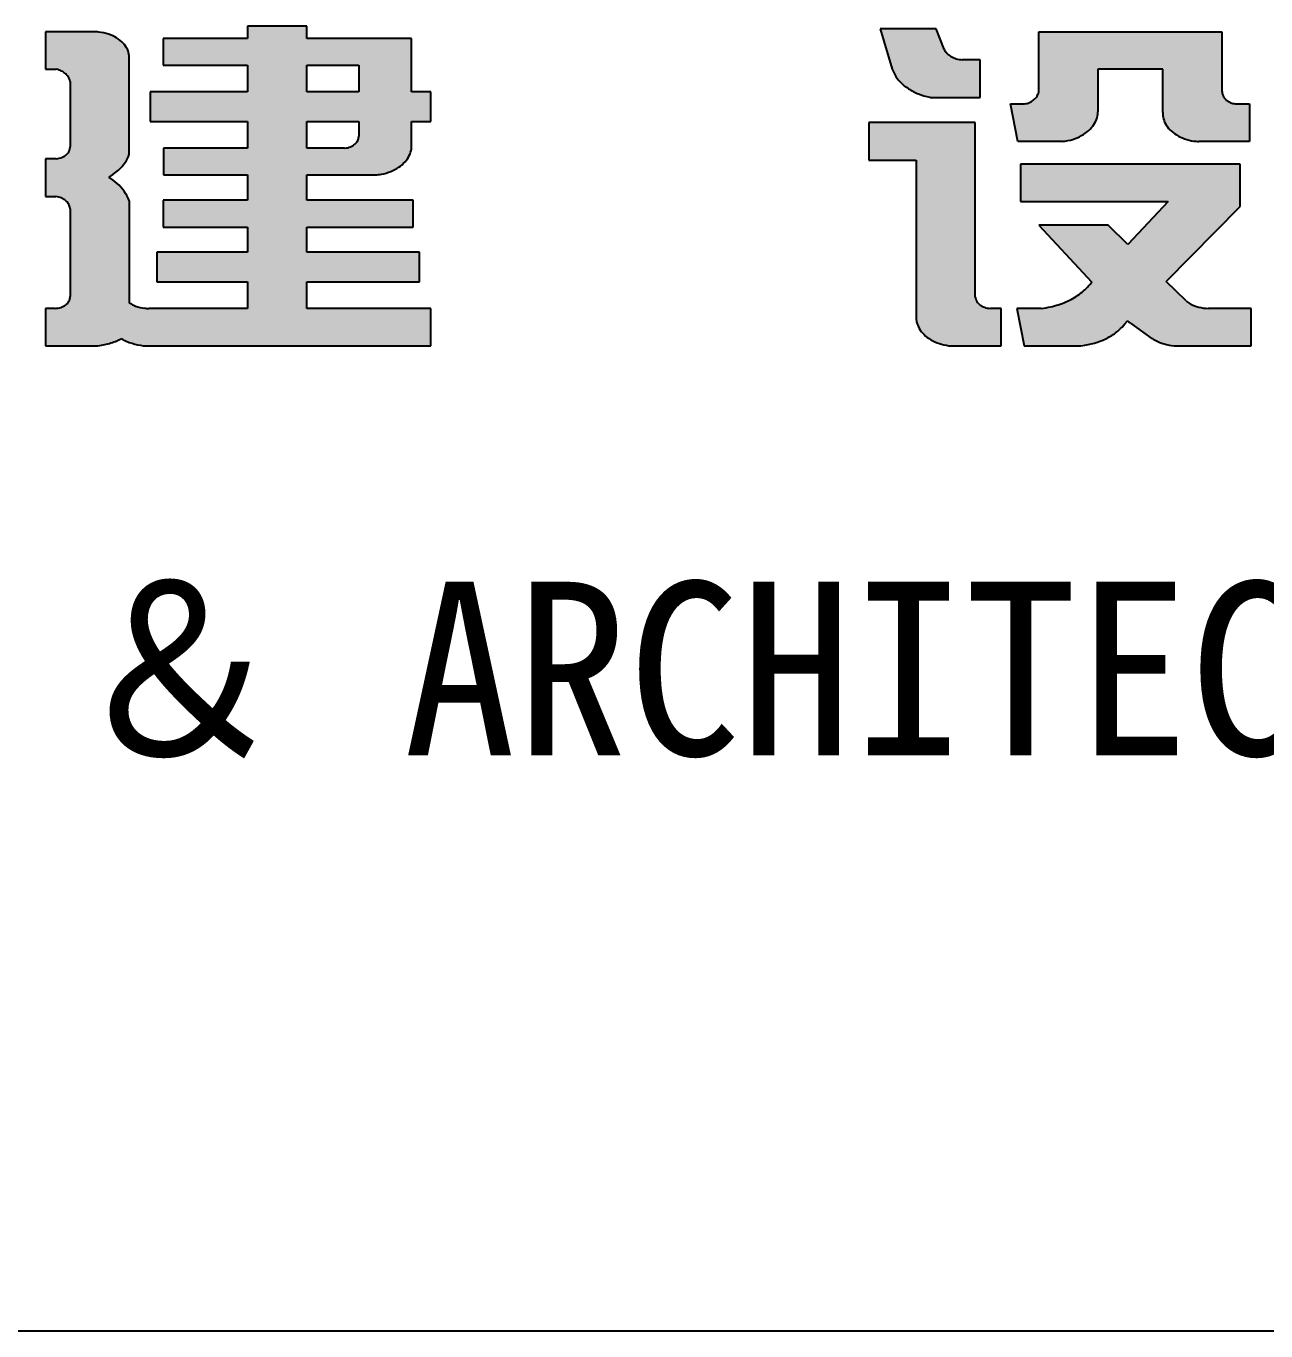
# Model space of a CAD drawing. Extents: x -138012 to 2129925, y -311560 to 0.
# Drawn here: x 1240540 to 1241812, y -142850 to -141511 of the extents above; entities that cross this region are included whole.
import ezdxf
from ezdxf.enums import TextEntityAlignment as Align

# ---------------------------------------------------------------- set-up
doc = ezdxf.new("R2010")
doc.units = 0
doc.header["$LTSCALE"] = 1000
doc.header["$MEASUREMENT"] = 0
doc.layers.get('0').update_dxf_attribs({"linetype": 'CONTINUOUS'})
for name, color, linetype in [('TEXT', 7, 'CONTINUOUS'), ('WALL', 6, 'CONTINUOUS'), ('图框', 4, 'CONTINUOUS')]:
    doc.layers.add(name, color=color, linetype=linetype)
doc.styles.add('图框艺术体', font='simhei.ttf', dxfattribs={"width": 0.9})

# ---------------------------------------------------------------- blocks, each defined once
blk = doc.blocks.new('A1')
h = blk.add_hatch(color=0)
h.dxf.hatch_style = 1
edge = h.paths.add_edge_path()
edge.add_line((499907.9, 391799.8), (499804.7, 391799.8))
edge.add_line((499804.7, 391799.8), (499804.7, 391812.9))
edge.add_line((499804.7, 391812.9), (499746.3, 391812.9))
edge.add_line((499746.3, 391812.9), (499746.3, 391799.8))
edge.add_line((499746.3, 391799.8), (499663.1, 391799.8))
edge.add_line((499663.1, 391799.8), (499663.1, 391771.4))
edge.add_line((499663.1, 391771.4), (499746.3, 391771.4))
edge.add_line((499746.3, 391771.4), (499746.3, 391743.2))
edge.add_line((499746.3, 391743.2), (499650.3, 391743.2))
edge.add_line((499650.3, 391743.2), (499650.3, 391712))
edge.add_line((499650.3, 391712), (499746.3, 391712))
edge.add_line((499746.3, 391712), (499746.3, 391683.8))
edge.add_line((499746.3, 391683.8), (499663.3, 391683.8))
edge.add_line((499663.3, 391683.8), (499663.3, 391655.4))
edge.add_line((499663.3, 391655.4), (499746.3, 391655.4))
edge.add_line((499746.3, 391655.4), (499746.3, 391628.7))
edge.add_line((499746.3, 391628.7), (499663.1, 391628.7))
edge.add_line((499663.1, 391628.7), (499663.1, 391600.1))
edge.add_line((499663.1, 391600.1), (499746.3, 391600.1))
edge.add_line((499746.3, 391600.1), (499746.3, 391573.5))
edge.add_line((499746.3, 391573.5), (499656.7, 391573.5))
edge.add_line((499656.7, 391573.5), (499656.7, 391542.2))
edge.add_line((499656.7, 391542.2), (499746.3, 391542.2))
edge.add_line((499746.3, 391542.2), (499746.3, 391514.1))
edge.add_line((499746.3, 391514.1), (499648.9, 391514.1))
edge.add_spline(control_points=[(499648.9, 391514.1), (499647.5, 391514.1), (499646.2, 391514.2), (499641.7, 391514.7), (499638.7, 391515.4), (499634.4, 391517.1), (499633, 391517.8), (499631.7, 391518.5)], knot_values=[0.951371, 0.951371, 0.951371, 0.951371, 1.090703, 1.090703, 1.408925, 1.408925, 1.574417, 1.574417, 1.574417, 1.574417], degree=3, periodic=0)
edge.add_line((499631.7, 391518.5), (499629.7, 391519.8))
edge.add_line((499629.7, 391519.8), (499629.7, 391627.7))
edge.add_spline(control_points=[(499629.7, 391627.7), (499629, 391629.7), (499628.2, 391631.7), (499625.7, 391636.7), (499623.6, 391639.8), (499619, 391645.1), (499616.4, 391647.5), (499613.6, 391649.7)], knot_values=[3.391104, 3.391104, 3.391104, 3.391104, 3.526235, 3.526235, 3.74708, 3.74708, 3.945294, 3.945294, 3.945294, 3.945294], degree=3, periodic=0)
edge.add_line((499613.6, 391649.7), (499609.5, 391653))
edge.add_line((499609.5, 391653), (499613.7, 391656.1))
edge.add_spline(control_points=[(499613.7, 391656.1), (499615.6, 391657.4), (499617.3, 391658.9), (499621.4, 391662.9), (499623.6, 391665.6), (499627.2, 391671.3), (499628.6, 391674.2), (499629.5, 391677.4), (499629.6, 391677.6), (499629.6, 391677.7)], knot_values=[2.311832, 2.311832, 2.311832, 2.311832, 2.450793, 2.450793, 2.675986, 2.675986, 2.901179, 2.901179, 2.912092, 2.912092, 2.912092, 2.912092], degree=3, periodic=0)
edge.add_line((499629.6, 391677.7), (499629.6, 391776))
edge.add_spline(control_points=[(499629.6, 391776), (499629.6, 391778.2), (499629.5, 391779.9), (499629.3, 391783.6), (499628.8, 391786), (499626.8, 391790.6), (499625.3, 391792.8), (499621.7, 391796.9), (499619.6, 391798.7), (499614.6, 391802), (499611.9, 391803.3), (499606, 391805.4), (499602.8, 391806.2), (499597.8, 391806.8), (499596, 391806.9), (499594.2, 391806.9)], knot_values=[-0.099464, -0.099464, -0.099464, -0.099464, 0.07948, 0.07948, 0.34792, 0.34792, 0.61636, 0.61636, 0.884801, 0.884801, 1.153241, 1.153241, 1.421681, 1.421681, 1.570955, 1.570955, 1.570955, 1.570955], degree=3, periodic=0)
edge.add_line((499594.2, 391806.9), (499547, 391806.9))
edge.add_line((499547, 391806.9), (499547, 391767.2))
edge.add_line((499547, 391767.2), (499557.3, 391767.2))
edge.add_spline(control_points=[(499557.3, 391767.2), (499559.8, 391766.8), (499561.5, 391766.1), (499564.3, 391764.5), (499565.6, 391763.4), (499568.1, 391761), (499569.1, 391759.7), (499570.4, 391757.3), (499570.8, 391756.4), (499571.3, 391754.2)], knot_values=[3.386552, 3.386552, 3.386552, 3.386552, 3.627015, 3.627015, 3.904526, 3.904526, 4.182037, 4.182037, 4.349186, 4.349186, 4.349186, 4.349186], degree=3, periodic=0)
edge.add_line((499571.3, 391754.2), (499571.3, 391684.6))
edge.add_spline(control_points=[(499571.3, 391685.3), (499571.3, 391685.2), (499571.3, 391685), (499571.2, 391683.7), (499571, 391682.6), (499570.2, 391680.3), (499569.5, 391679.1), (499567.9, 391677), (499566.8, 391676), (499564.1, 391674.2), (499562.4, 391673.4), (499559.6, 391672.8), (499558.6, 391672.6), (499557.4, 391672.6)], knot_values=[-1.4875, -1.4875, -1.4875, -1.4875, -1.436354, -1.436354, -1.196219, -1.196219, -0.898229, -0.898229, -0.60024, -0.60024, -0.187336, -0.187336, 0.019116, 0.019116, 0.019116, 0.019116], degree=3, periodic=0)
edge.add_line((499557.4, 391672.6), (499546.9, 391672.6))
edge.add_line((499546.9, 391672.6), (499546.9, 391632.7))
edge.add_line((499546.9, 391632.7), (499557.2, 391632.7))
edge.add_spline(control_points=[(499557.2, 391632.7), (499559.5, 391632.3), (499561, 391631.8), (499563.7, 391630.6), (499564.9, 391629.8), (499567, 391628.1), (499568, 391627.1), (499569.6, 391624.9), (499570.2, 391623.7), (499571, 391621.6), (499571.2, 391620.8), (499571.3, 391619.4)], knot_values=[0.098321, 0.098321, 0.098321, 0.098321, 0.387888, 0.387888, 0.647728, 0.647728, 0.907568, 0.907568, 1.167408, 1.167408, 1.336231, 1.336231, 1.336231, 1.336231], degree=3, periodic=0)
edge.add_line((499571.3, 391619.4), (499571.3, 391526.7))
edge.add_spline(control_points=[(499571.3, 391526.7), (499571.2, 391525.3), (499571, 391524), (499569.9, 391521.4), (499569.1, 391520.2), (499567.2, 391518.1), (499566.1, 391517.1), (499563.1, 391515.4), (499561.3, 391514.8), (499558.4, 391514.3), (499557.5, 391514.2), (499556.4, 391514.2)], knot_values=[1.586368, 1.586368, 1.586368, 1.586368, 1.872585, 1.872585, 2.185501, 2.185501, 2.498416, 2.498416, 2.9093, 2.9093, 3.114742, 3.114742, 3.114742, 3.114742], degree=3, periodic=0)
edge.add_line((499556.4, 391514.2), (499547, 391514.2))
edge.add_line((499547, 391514.2), (499547, 391474.4))
edge.add_line((499547, 391474.4), (499594.9, 391474.4))
edge.add_spline(control_points=[(499594.9, 391474.4), (499597.3, 391474.5), (499599.8, 391474.8), (499606.4, 391476), (499610.5, 391477.1), (499616.3, 391479.4), (499618.2, 391480.2), (499619.9, 391481.1)], knot_values=[1.6576, 1.6576, 1.6576, 1.6576, 1.78893, 1.78893, 2.017153, 2.017153, 2.129372, 2.129372, 2.129372, 2.129372], degree=3, periodic=0)
edge.add_line((499619.9, 391481.1), (499621.7, 391482))
edge.add_line((499621.7, 391482), (499623.6, 391481))
edge.add_spline(control_points=[(499623.6, 391481), (499625.5, 391480), (499627.5, 391479), (499633.1, 391476.8), (499636.8, 391475.8), (499642.4, 391474.8), (499644.3, 391474.5), (499646.2, 391474.4)], knot_values=[0.97232, 0.97232, 0.97232, 0.97232, 1.112941, 1.112941, 1.348801, 1.348801, 1.463491, 1.463491, 1.463491, 1.463491], degree=3, periodic=0)
edge.add_line((499646.2, 391474.4), (499927, 391474.4))
edge.add_line((499927, 391474.4), (499927, 391514.1))
edge.add_line((499927, 391514.1), (499804.7, 391514.1))
edge.add_line((499804.7, 391514.1), (499804.7, 391542.2))
edge.add_line((499804.7, 391542.2), (499916, 391542.2))
edge.add_line((499916, 391542.2), (499916, 391573.5))
edge.add_line((499916, 391573.5), (499804.7, 391573.5))
edge.add_line((499804.7, 391573.5), (499804.7, 391600.1))
edge.add_line((499804.7, 391600.1), (499909.6, 391600.1))
edge.add_line((499909.6, 391600.1), (499909.6, 391628.7))
edge.add_line((499909.6, 391628.7), (499804.7, 391628.7))
edge.add_line((499804.7, 391628.7), (499804.7, 391655.4))
edge.add_line((499804.7, 391655.4), (499872.8, 391655.4))
edge.add_spline(control_points=[(499872.8, 391655.4), (499874.6, 391655.6), (499876.5, 391655.8), (499881.5, 391656.8), (499884.6, 391657.8), (499890.3, 391660.3), (499893, 391661.8), (499897.8, 391665.2), (499899.8, 391667.2), (499903.4, 391671.3), (499904.8, 391673.6), (499906.9, 391678.2), (499907.6, 391680.6), (499908, 391684.1), (499908.1, 391685.2), (499908.1, 391686.3)], knot_values=[-1.462334, -1.462334, -1.462334, -1.462334, -1.321738, -1.321738, -1.078276, -1.078276, -0.834814, -0.834814, -0.591353, -0.591353, -0.347891, -0.347891, -0.104429, -0.104429, 0.00471, 0.00471, 0.00471, 0.00471], degree=3, periodic=0)
edge.add_line((499908.1, 391686.3), (499908.1, 391712))
edge.add_line((499908.1, 391712), (499927.1, 391712))
edge.add_line((499927.1, 391712), (499927.1, 391743.2))
edge.add_line((499927.1, 391743.2), (499907.9, 391743.2))
edge.add_line((499907.9, 391743.2), (499907.9, 391799.8))
h.paths.add_polyline_path([(499804.7, 391771.4), (499856, 391771.4), (499856, 391743.2), (499804.7, 391743.2)], flags=16)
edge = h.paths.add_edge_path(flags=16)
edge.add_line((499804.7, 391712), (499856, 391712))
edge.add_line((499856, 391712), (499856, 391696.4))
edge.add_spline(control_points=[(499856, 391696.4), (499856, 391695.1), (499855.8, 391693.9), (499854.9, 391691.5), (499854.2, 391690.3), (499852.5, 391688.2), (499851.5, 391687.3), (499848.8, 391685.4), (499847, 391684.7), (499844.2, 391684), (499843.3, 391683.9), (499842, 391683.8)], knot_values=[1.651, 1.651, 1.651, 1.651, 1.918465, 1.918465, 2.217067, 2.217067, 2.515668, 2.515668, 2.928565, 2.928565, 3.135013, 3.135013, 3.135013, 3.135013], degree=3, periodic=0)
edge.add_line((499842, 391683.8), (499804.7, 391683.8))
edge.add_line((499804.7, 391683.8), (499804.7, 391712))
at = {"layer": 'WALL', "color": 0}
for p, q in [((499594.2, 391806.9), (499547, 391806.9)), ((499547, 391806.9), (499547, 391767.2)), ((499804.7, 391812.9), (499746.3, 391812.9)), ((499746.3, 391812.9), (499746.3, 391799.8)), ((499804.7, 391799.8), (499804.7, 391812.9)), ((499746.3, 391799.8), (499663.1, 391799.8)), ((499663.1, 391799.8), (499663.1, 391771.4)), ((499907.9, 391799.8), (499804.7, 391799.8)), ((499907.9, 391743.2), (499907.9, 391799.8)), ((499629.6, 391677.7), (499629.6, 391776)), ((499547, 391767.2), (499557.3, 391767.2)), ((499663.1, 391771.4), (499746.3, 391771.4)), ((499746.3, 391771.4), (499746.3, 391743.2)), ((499804.7, 391771.4), (499856, 391771.4)), ((499804.7, 391743.2), (499804.7, 391771.4)), ((499856, 391771.4), (499856, 391743.2)), ((499571.3, 391754.2), (499571.3, 391685.3)), ((499746.3, 391743.2), (499650.3, 391743.2)), ((499650.3, 391743.2), (499650.3, 391712)), ((499856, 391743.2), (499804.7, 391743.2)), ((499927.1, 391743.2), (499907.9, 391743.2)), ((499927.1, 391712), (499927.1, 391743.2)), ((499650.3, 391712), (499746.3, 391712)), ((499746.3, 391712), (499746.3, 391683.8)), ((499804.7, 391683.8), (499804.7, 391712)), ((499804.7, 391712), (499856, 391712)), ((499856, 391712), (499856, 391696.4)), ((499908.1, 391686.3), (499908.1, 391712)), ((499908.1, 391712), (499927.1, 391712)), ((499557.4, 391672.6), (499546.9, 391672.6)), ((499546.9, 391672.6), (499546.9, 391632.7)), ((499746.3, 391683.8), (499663.3, 391683.8)), ((499663.3, 391683.8), (499663.3, 391655.4)), ((499842, 391683.8), (499804.7, 391683.8)), ((499613.7, 391656.1), (499609.5, 391653)), ((499613.6, 391649.7), (499609.5, 391653)), ((499663.3, 391655.4), (499746.3, 391655.4)), ((499746.3, 391655.4), (499746.3, 391628.7)), ((499804.7, 391628.7), (499804.7, 391655.4)), ((499804.7, 391655.4), (499872.8, 391655.4)), ((499546.9, 391632.7), (499557.2, 391632.7)), ((499629.7, 391519.8), (499629.7, 391627.7)), ((499746.3, 391628.7), (499663.1, 391628.7)), ((499663.1, 391628.7), (499663.1, 391600.1)), ((499909.6, 391628.7), (499804.7, 391628.7)), ((499909.6, 391600.1), (499909.6, 391628.7)), ((499571.3, 391619.4), (499571.3, 391526.7)), ((499663.1, 391600.1), (499746.3, 391600.1)), ((499746.3, 391600.1), (499746.3, 391573.5)), ((499804.7, 391573.5), (499804.7, 391600.1)), ((499804.7, 391600.1), (499909.6, 391600.1)), ((499746.3, 391573.5), (499656.7, 391573.5)), ((499656.7, 391573.5), (499656.7, 391542.2)), ((499916, 391573.5), (499804.7, 391573.5)), ((499916, 391542.2), (499916, 391573.5)), ((499656.7, 391542.2), (499746.3, 391542.2)), ((499746.3, 391542.2), (499746.3, 391514.1)), ((499804.7, 391514.1), (499804.7, 391542.2)), ((499804.7, 391542.2), (499916, 391542.2)), ((499631.7, 391518.5), (499629.7, 391519.8)), ((499556.4, 391514.2), (499547, 391514.2)), ((499547, 391514.2), (499547, 391474.4)), ((499746.3, 391514.1), (499648.9, 391514.1)), ((499927, 391514.1), (499804.7, 391514.1)), ((499927, 391474.4), (499927, 391514.1)), ((499619.9, 391481.1), (499621.7, 391482)), ((499623.6, 391481), (499621.7, 391482)), ((499547, 391474.4), (499594.9, 391474.4)), ((499646.2, 391474.4), (499927, 391474.4))]:
    blk.add_line(p, q, dxfattribs=at)
for points, knots in [([(499629.6, 391776), (499629.6, 391778.2), (499629.5, 391779.9), (499629.3, 391783.6), (499628.8, 391786), (499626.8, 391790.6), (499625.3, 391792.8), (499621.7, 391796.9), (499619.6, 391798.7), (499614.6, 391802), (499611.9, 391803.3), (499606, 391805.4), (499602.8, 391806.2), (499597.8, 391806.8), (499596, 391806.9), (499594.2, 391806.9)], [-0.099464, -0.099464, -0.099464, -0.099464, 0.07948, 0.07948, 0.34792, 0.34792, 0.61636, 0.61636, 0.884801, 0.884801, 1.153241, 1.153241, 1.421681, 1.421681, 1.570955, 1.570955, 1.570955, 1.570955]), ([(499571.3, 391754.2), (499570.8, 391756.4), (499570.4, 391757.3), (499569.1, 391759.7), (499568.1, 391761), (499565.6, 391763.4), (499564.3, 391764.5), (499561.5, 391766.1), (499559.8, 391766.8), (499557.3, 391767.2)], [3.3865517, 3.3865517, 3.3865517, 3.3865517, 3.5537011, 3.5537011, 3.831212, 3.831212, 4.1087229, 4.1087229, 4.3491863, 4.3491863, 4.3491863, 4.3491863]), ([(499557.4, 391672.6), (499558.6, 391672.6), (499559.6, 391672.8), (499562.4, 391673.4), (499564.1, 391674.2), (499566.8, 391676), (499567.9, 391677), (499569.5, 391679.1), (499570.2, 391680.3), (499571, 391682.6), (499571.2, 391683.7), (499571.3, 391685), (499571.3, 391685.2), (499571.3, 391685.3)], [-1.4875, -1.4875, -1.4875, -1.4875, -1.281048, -1.281048, -0.868144, -0.868144, -0.570155, -0.570155, -0.272165, -0.272165, -0.032031, -0.032031, 0.019116, 0.019116, 0.019116, 0.019116]), ([(499842, 391683.8), (499843.3, 391683.9), (499844.2, 391684), (499847, 391684.7), (499848.8, 391685.4), (499851.5, 391687.3), (499852.5, 391688.2), (499854.2, 391690.3), (499854.9, 391691.5), (499855.8, 391693.9), (499856, 391695.1), (499856, 391696.4)], [1.651, 1.651, 1.651, 1.651, 1.857448, 1.857448, 2.270345, 2.270345, 2.568947, 2.568947, 2.867548, 2.867548, 3.135013, 3.135013, 3.135013, 3.135013]), ([(499872.8, 391655.4), (499874.6, 391655.6), (499876.5, 391655.8), (499881.5, 391656.8), (499884.6, 391657.8), (499890.3, 391660.3), (499893, 391661.8), (499897.8, 391665.2), (499899.8, 391667.2), (499903.4, 391671.3), (499904.8, 391673.6), (499906.9, 391678.2), (499907.6, 391680.6), (499908, 391684.1), (499908.1, 391685.2), (499908.1, 391686.3)], [-1.462334, -1.462334, -1.462334, -1.462334, -1.321738, -1.321738, -1.078276, -1.078276, -0.834814, -0.834814, -0.591353, -0.591353, -0.347891, -0.347891, -0.104429, -0.104429, 0.00471, 0.00471, 0.00471, 0.00471]), ([(499613.7, 391656.1), (499615.6, 391657.4), (499617.3, 391658.9), (499621.4, 391662.9), (499623.6, 391665.6), (499627.2, 391671.3), (499628.6, 391674.2), (499629.5, 391677.4), (499629.6, 391677.6), (499629.6, 391677.7)], [2.3118325, 2.3118325, 2.3118325, 2.3118325, 2.450793, 2.450793, 2.6759858, 2.6759858, 2.9011785, 2.9011785, 2.9120922, 2.9120922, 2.9120922, 2.9120922]), ([(499629.7, 391627.7), (499629, 391629.7), (499628.2, 391631.7), (499625.7, 391636.7), (499623.6, 391639.8), (499619, 391645.1), (499616.4, 391647.5), (499613.6, 391649.7)], [3.391104, 3.391104, 3.391104, 3.391104, 3.526235, 3.526235, 3.7470799, 3.7470799, 3.9452936, 3.9452936, 3.9452936, 3.9452936]), ([(499571.3, 391619.4), (499571.2, 391620.8), (499571, 391621.6), (499570.2, 391623.7), (499569.6, 391624.9), (499568, 391627.1), (499567, 391628.1), (499564.9, 391629.8), (499563.7, 391630.6), (499561, 391631.8), (499559.5, 391632.3), (499557.2, 391632.7)], [0.098321, 0.098321, 0.098321, 0.098321, 0.267144, 0.267144, 0.526983, 0.526983, 0.786823, 0.786823, 1.046663, 1.046663, 1.336231, 1.336231, 1.336231, 1.336231]), ([(499556.4, 391514.2), (499557.5, 391514.2), (499558.4, 391514.3), (499561.3, 391514.8), (499563.1, 391515.4), (499566.1, 391517.1), (499567.2, 391518.1), (499569.1, 391520.2), (499569.9, 391521.4), (499571, 391524), (499571.2, 391525.3), (499571.3, 391526.7)], [1.586368, 1.586368, 1.586368, 1.586368, 1.79181, 1.79181, 2.202694, 2.202694, 2.51561, 2.51561, 2.828525, 2.828525, 3.114742, 3.114742, 3.114742, 3.114742]), ([(499631.7, 391518.5), (499633, 391517.8), (499634.4, 391517.1), (499638.7, 391515.4), (499641.7, 391514.7), (499646.2, 391514.2), (499647.5, 391514.1), (499648.9, 391514.1)], [0.9513715, 0.9513715, 0.9513715, 0.9513715, 1.1168633, 1.1168633, 1.4350849, 1.4350849, 1.5744167, 1.5744167, 1.5744167, 1.5744167]), ([(499594.9, 391474.4), (499597.3, 391474.5), (499599.8, 391474.8), (499606.4, 391476), (499610.5, 391477.1), (499616.3, 391479.4), (499618.2, 391480.2), (499619.9, 391481.1)], [1.6575999, 1.6575999, 1.6575999, 1.6575999, 1.7889303, 1.7889303, 2.0171527, 2.0171527, 2.1293723, 2.1293723, 2.1293723, 2.1293723]), ([(499623.6, 391481), (499625.5, 391480), (499627.5, 391479), (499633.1, 391476.8), (499636.8, 391475.8), (499642.4, 391474.8), (499644.3, 391474.5), (499646.2, 391474.4)], [0.9723197, 0.9723197, 0.9723197, 0.9723197, 1.1129409, 1.1129409, 1.3488005, 1.3488005, 1.4634912, 1.4634912, 1.4634912, 1.4634912])]:
    blk.add_open_spline(points, degree=3, knots=knots, dxfattribs=at)
blk = doc.blocks.new('A4')
h = blk.add_hatch(color=0)
h.dxf.hatch_style = 1
edge = h.paths.add_edge_path()
edge.add_line((500502.2, 391777.2), (500484.5, 391777.2))
edge.add_spline(control_points=[(500484.5, 391777.2), (500482.2, 391777.4), (500480.3, 391777.8), (500476.5, 391779), (500474.7, 391779.9), (500471.3, 391782.2), (500469.8, 391783.6), (500467.9, 391786), (500467.3, 391786.9), (500466.6, 391788.3)], knot_values=[0.394941, 0.394941, 0.394941, 0.394941, 0.676796, 0.676796, 0.982391, 0.982391, 1.287985, 1.287985, 1.457203, 1.457203, 1.457203, 1.457203], degree=3, periodic=0)
edge.add_line((500466.6, 391788.3), (500458.8, 391810.1))
edge.add_line((500458.8, 391810.1), (500403.6, 391810.1))
edge.add_line((500403.6, 391810.1), (500415.5, 391767.3))
edge.add_spline(control_points=[(500415.5, 391767.3), (500416.1, 391765.4), (500416.9, 391763.4), (500419.4, 391758.7), (500421.3, 391756), (500425.9, 391750.9), (500428.6, 391748.6), (500434.5, 391744.4), (500437.8, 391742.6), (500444.8, 391739.6), (500448.6, 391738.4), (500452.6, 391737.5), (500452.8, 391737.5), (500453, 391737.4)], knot_values=[0.250217, 0.250217, 0.250217, 0.250217, 0.400893, 0.400893, 0.626647, 0.626647, 0.852401, 0.852401, 1.078155, 1.078155, 1.303909, 1.303909, 1.314573, 1.314573, 1.314573, 1.314573], degree=3, periodic=0)
edge.add_line((500453, 391737.4), (500502.2, 391737.4))
edge.add_line((500502.2, 391737.4), (500502.2, 391777.2))
edge = h.paths.add_edge_path()
edge.add_line((500497.4, 391710.7), (500392.4, 391710.7))
edge.add_line((500392.4, 391710.7), (500392.4, 391671))
edge.add_line((500392.4, 391671), (500439, 391671))
edge.add_line((500439, 391671), (500439, 391505))
edge.add_spline(control_points=[(500439, 391505), (500439, 391503.2), (500439.1, 391501.5), (500440, 391497.4), (500440.9, 391495.1), (500443.3, 391490.5), (500444.9, 391488.4), (500448.8, 391484.4), (500451.1, 391482.5), (500456.1, 391479.4), (500458.9, 391478), (500464.9, 391475.9), (500468, 391475.2), (500472.3, 391474.6), (500473.3, 391474.5), (500474.2, 391474.4)], knot_values=[3.133189, 3.133189, 3.133189, 3.133189, 3.307114, 3.307114, 3.554268, 3.554268, 3.801423, 3.801423, 4.048577, 4.048577, 4.295731, 4.295731, 4.542885, 4.542885, 4.61825, 4.61825, 4.61825, 4.61825], degree=3, periodic=0)
edge.add_line((500474.2, 391474.4), (500522.9, 391474.4))
edge.add_line((500522.9, 391474.4), (500522.9, 391514.2))
edge.add_line((500522.9, 391514.2), (500511.9, 391514.2))
edge.add_spline(control_points=[(500511.9, 391514.2), (500509.8, 391514.3), (500508, 391514.7), (500505.1, 391515.8), (500503.9, 391516.5), (500501.8, 391517.9), (500500.9, 391518.8), (500499.3, 391520.8), (500498.6, 391521.9), (500497.9, 391523.8), (500497.6, 391524.6), (500497.4, 391526.1)], knot_values=[0.137449, 0.137449, 0.137449, 0.137449, 0.510359, 0.510359, 0.777646, 0.777646, 1.044934, 1.044934, 1.312222, 1.312222, 1.484048, 1.484048, 1.484048, 1.484048], degree=3, periodic=0)
edge.add_line((500497.4, 391526.1), (500497.4, 391710.7))
edge = h.paths.add_edge_path()
edge.add_spline(control_points=[(500583.1, 391690.8), (500585, 391691), (500586.9, 391691.3), (500592, 391692.4), (500595.1, 391693.5), (500600.9, 391696.1), (500603.5, 391697.7), (500608.3, 391701.3), (500610.4, 391703.3), (500613.8, 391707.6), (500615.2, 391709.9), (500617.3, 391714.7), (500617.9, 391717.2), (500618.3, 391720.4), (500618.3, 391721.3), (500618.3, 391722.1)], knot_values=[-1.435016, -1.435016, -1.435016, -1.435016, -1.296164, -1.296164, -1.054417, -1.054417, -0.812669, -0.812669, -0.570922, -0.570922, -0.329174, -0.329174, -0.087427, -0.087427, -0.008817, -0.008817, -0.008817, -0.008817], degree=3, periodic=0)
edge.add_line((500618.3, 391722.1), (500618.3, 391767.2))
edge.add_line((500618.3, 391767.2), (500682.3, 391767.2))
edge.add_line((500682.3, 391767.2), (500682.3, 391721.5))
edge.add_spline(control_points=[(500682.3, 391721.5), (500682.3, 391719.6), (500682.4, 391718), (500683.1, 391714), (500683.8, 391711.6), (500686.1, 391707.2), (500687.6, 391705), (500691.3, 391701.1), (500693.4, 391699.2), (500698.3, 391696.1), (500701, 391694.7), (500706.8, 391692.5), (500709.8, 391691.7), (500714.6, 391691), (500716.2, 391690.9), (500717.9, 391690.8)], knot_values=[-0.037851, -0.037851, -0.037851, -0.037851, 0.137966, 0.137966, 0.387157, 0.387157, 0.636348, 0.636348, 0.885539, 0.885539, 1.13473, 1.13473, 1.383921, 1.383921, 1.510622, 1.510622, 1.510622, 1.510622], degree=3, periodic=0)
edge.add_line((500717.9, 391690.8), (500767.9, 391690.8))
edge.add_line((500767.9, 391690.8), (500767.9, 391730.5))
edge.add_line((500767.9, 391730.5), (500754.9, 391730.5))
edge.add_spline(control_points=[(500754.9, 391730.5), (500753.1, 391730.7), (500751.8, 391731), (500749.3, 391731.8), (500748.2, 391732.4), (500746.1, 391733.7), (500745.2, 391734.4), (500743.5, 391736.2), (500742.8, 391737.1), (500741.6, 391739.2), (500741.2, 391740.4), (500740.8, 391742.4), (500740.7, 391743.2), (500740.7, 391744)], knot_values=[3.129563, 3.129563, 3.129563, 3.129563, 3.406533, 3.406533, 3.656908, 3.656908, 3.907283, 3.907283, 4.157658, 4.157658, 4.408033, 4.408033, 4.578286, 4.578286, 4.578286, 4.578286], degree=3, periodic=0)
edge.add_line((500740.7, 391744), (500740.7, 391806.9))
edge.add_line((500740.7, 391806.9), (500559.9, 391806.9))
edge.add_line((500559.9, 391806.9), (500559.9, 391743.4))
edge.add_spline(control_points=[(500559.9, 391743.4), (500559.5, 391741.1), (500559, 391740), (500557.5, 391737.3), (500556.3, 391735.9), (500553.5, 391733.5), (500552, 391732.5), (500549.2, 391731.3), (500548.2, 391730.9), (500546, 391730.5)], knot_values=[-1.252424, -1.252424, -1.252424, -1.252424, -1.030759, -1.030759, -0.713538, -0.713538, -0.396316, -0.396316, -0.206128, -0.206128, -0.206128, -0.206128], degree=3, periodic=0)
edge.add_line((500546, 391730.5), (500532, 391730.5))
edge.add_line((500532, 391730.5), (500539.3, 391690.8))
edge.add_line((500539.3, 391690.8), (500583.1, 391690.8))
edge = h.paths.add_edge_path()
edge.add_line((500758.7, 391666.9), (500542, 391666.9))
edge.add_line((500542, 391666.9), (500542, 391627.2))
edge.add_line((500542, 391627.2), (500687.6, 391627.2))
edge.add_line((500687.6, 391627.2), (500647.9, 391581.9))
edge.add_line((500647.9, 391581.9), (500628.5, 391602.2))
edge.add_line((500628.5, 391602.2), (500559.9, 391602.2))
edge.add_line((500559.9, 391602.2), (500612.5, 391541.9))
edge.add_line((500612.5, 391541.9), (500610.3, 391539.4))
edge.add_spline(control_points=[(500610.3, 391539.4), (500607.3, 391535.6), (500603.8, 391532.1), (500595.8, 391526), (500591.4, 391523.3), (500581.9, 391518.8), (500576.8, 391517.1), (500568.7, 391515.1), (500565.7, 391514.6), (500562.2, 391514.2)], knot_values=[-1.409226, -1.409226, -1.409226, -1.409226, -1.173081, -1.173081, -0.935772, -0.935772, -0.698463, -0.698463, -0.567547, -0.567547, -0.567547, -0.567547], degree=3, periodic=0)
edge.add_line((500562.2, 391514.2), (500538.4, 391514.2))
edge.add_line((500538.4, 391514.2), (500545.7, 391474.4))
edge.add_line((500545.7, 391474.4), (500597.6, 391474.4))
edge.add_spline(control_points=[(500597.6, 391474.4), (500600.2, 391474.6), (500602.8, 391474.8), (500609.7, 391475.9), (500614, 391477), (500622.1, 391480), (500626, 391481.8), (500633.1, 391486.1), (500636.3, 391488.5), (500641.3, 391493.3), (500643.2, 391495.5), (500644.9, 391497.9)], knot_values=[-1.506139, -1.506139, -1.506139, -1.506139, -1.375629, -1.375629, -1.149297, -1.149297, -0.922964, -0.922964, -0.696632, -0.696632, -0.520968, -0.520968, -0.520968, -0.520968], degree=3, periodic=0)
edge.add_line((500644.9, 391497.9), (500647.5, 391501.1))
edge.add_line((500647.5, 391501.1), (500650.6, 391498.7))
edge.add_line((500650.6, 391498.7), (500671.9, 391482.2))
edge.add_spline(control_points=[(500671.9, 391482.2), (500673.4, 391481.2), (500675, 391480.3), (500679.6, 391478), (500682.7, 391476.8), (500689.3, 391475.1), (500692.7, 391474.6), (500696.1, 391474.4), (500696.1, 391474.4), (500696.2, 391474.4)], knot_values=[0.873676, 0.873676, 0.873676, 0.873676, 1.017318, 1.017318, 1.259034, 1.259034, 1.50075, 1.50075, 1.502459, 1.502459, 1.502459, 1.502459], degree=3, periodic=0)
edge.add_line((500696.2, 391474.4), (500769.4, 391474.4))
edge.add_line((500769.4, 391474.4), (500769.4, 391514.1))
edge.add_line((500769.4, 391514.1), (500727.2, 391514.1))
edge.add_spline(control_points=[(500727.2, 391514.1), (500724, 391514.2), (500720.9, 391514.7), (500714.9, 391516.3), (500712, 391517.6), (500708.1, 391520), (500706.8, 391520.9), (500705.3, 391522.2)], knot_values=[0.763733, 0.763733, 0.763733, 0.763733, 1.065073, 1.065073, 1.375122, 1.375122, 1.537147, 1.537147, 1.537147, 1.537147], degree=3, periodic=0)
edge.add_line((500705.3, 391522.2), (500685.6, 391542.5))
edge.add_line((500685.6, 391542.5), (500758.7, 391621.9))
edge.add_line((500758.7, 391621.9), (500758.7, 391666.9))
at = {"layer": 'WALL', "color": 0}
for p, q in [((500458.8, 391810.1), (500403.6, 391810.1)), ((500403.6, 391810.1), (500415.5, 391767.3)), ((500466.6, 391788.3), (500458.8, 391810.1)), ((500559.9, 391743.4), (500559.9, 391806.9)), ((500559.9, 391806.9), (500740.7, 391806.9)), ((500740.7, 391806.9), (500740.7, 391744)), ((500502.2, 391777.2), (500484.5, 391777.2)), ((500502.2, 391737.4), (500502.2, 391777.2)), ((500682.3, 391767.2), (500618.3, 391767.2)), ((500618.3, 391767.2), (500618.3, 391722.1)), ((500682.3, 391721.5), (500682.3, 391767.2)), ((500453, 391737.4), (500502.2, 391737.4)), ((500539.3, 391690.8), (500532, 391730.5)), ((500532, 391730.5), (500546, 391730.5)), ((500754.9, 391730.5), (500767.9, 391730.5)), ((500767.9, 391730.5), (500767.9, 391690.8)), ((500497.4, 391710.7), (500392.4, 391710.7)), ((500392.4, 391710.7), (500392.4, 391671)), ((500497.4, 391526.1), (500497.4, 391710.7)), ((500583.1, 391690.8), (500539.3, 391690.8)), ((500767.9, 391690.8), (500717.9, 391690.8)), ((500392.4, 391671), (500439, 391671)), ((500439, 391671), (500439, 391505)), ((500758.7, 391666.9), (500542, 391666.9)), ((500542, 391666.9), (500542, 391627.2)), ((500758.7, 391621.9), (500758.7, 391666.9)), ((500542, 391627.2), (500687.6, 391627.2)), ((500687.6, 391627.2), (500647.9, 391581.9)), ((500685.6, 391542.5), (500758.7, 391621.9)), ((500628.5, 391602.2), (500559.9, 391602.2)), ((500559.9, 391602.2), (500612.5, 391541.9)), ((500647.9, 391581.9), (500628.5, 391602.2)), ((500610.3, 391539.4), (500612.5, 391541.9)), ((500705.3, 391522.2), (500685.6, 391542.5)), ((500522.9, 391514.2), (500511.9, 391514.2)), ((500522.9, 391474.4), (500522.9, 391514.2)), ((500562.2, 391514.2), (500538.4, 391514.2)), ((500538.4, 391514.2), (500545.7, 391474.4)), ((500769.4, 391514.1), (500727.2, 391514.1)), ((500769.4, 391474.4), (500769.4, 391514.1)), ((500644.9, 391497.9), (500647.5, 391501.1)), ((500650.6, 391498.7), (500647.5, 391501.1)), ((500650.6, 391498.7), (500672, 391482.1)), ((500474.2, 391474.4), (500522.9, 391474.4)), ((500545.7, 391474.4), (500597.6, 391474.4)), ((500696.2, 391474.4), (500769.4, 391474.4))]:
    blk.add_line(p, q, dxfattribs=at)
for points, knots in [([(500466.6, 391788.3), (500467.3, 391786.9), (500467.9, 391786), (500469.8, 391783.6), (500471.3, 391782.2), (500474.7, 391779.9), (500476.5, 391779), (500480.3, 391777.8), (500482.2, 391777.4), (500484.5, 391777.2)], [0.394941, 0.394941, 0.394941, 0.394941, 0.564158, 0.564158, 0.869753, 0.869753, 1.175347, 1.175347, 1.457203, 1.457203, 1.457203, 1.457203]), ([(500415.5, 391767.3), (500416.1, 391765.4), (500416.9, 391763.4), (500419.4, 391758.7), (500421.3, 391756), (500425.9, 391750.9), (500428.6, 391748.6), (500434.5, 391744.4), (500437.8, 391742.6), (500444.8, 391739.6), (500448.6, 391738.4), (500452.6, 391737.5), (500452.8, 391737.5), (500453, 391737.4)], [0.250217, 0.250217, 0.250217, 0.250217, 0.400893, 0.400893, 0.626647, 0.626647, 0.852401, 0.852401, 1.078155, 1.078155, 1.303909, 1.303909, 1.314573, 1.314573, 1.314573, 1.314573]), ([(500546, 391730.5), (500548.2, 391730.9), (500549.2, 391731.3), (500552, 391732.5), (500553.5, 391733.5), (500556.3, 391735.9), (500557.5, 391737.3), (500559, 391740), (500559.5, 391741.1), (500559.9, 391743.4)], [-1.252424, -1.252424, -1.252424, -1.252424, -1.062236, -1.062236, -0.745014, -0.745014, -0.427792, -0.427792, -0.206128, -0.206128, -0.206128, -0.206128]), ([(500740.7, 391744), (500740.7, 391743.2), (500740.8, 391742.4), (500741.2, 391740.4), (500741.6, 391739.2), (500742.8, 391737.1), (500743.5, 391736.2), (500745.2, 391734.4), (500746.1, 391733.7), (500748.2, 391732.4), (500749.3, 391731.8), (500751.8, 391731), (500753.1, 391730.7), (500754.9, 391730.5)], [3.129563, 3.129563, 3.129563, 3.129563, 3.299816, 3.299816, 3.550191, 3.550191, 3.800566, 3.800566, 4.050941, 4.050941, 4.301316, 4.301316, 4.578286, 4.578286, 4.578286, 4.578286]), ([(500583.1, 391690.8), (500585, 391691), (500586.9, 391691.3), (500592, 391692.4), (500595.1, 391693.5), (500600.9, 391696.1), (500603.5, 391697.7), (500608.3, 391701.3), (500610.4, 391703.3), (500613.8, 391707.6), (500615.2, 391709.9), (500617.3, 391714.7), (500617.9, 391717.2), (500618.3, 391720.4), (500618.3, 391721.3), (500618.3, 391722.1)], [-1.435016, -1.435016, -1.435016, -1.435016, -1.296164, -1.296164, -1.054417, -1.054417, -0.812669, -0.812669, -0.570922, -0.570922, -0.329174, -0.329174, -0.087427, -0.087427, -0.008817, -0.008817, -0.008817, -0.008817]), ([(500682.3, 391721.5), (500682.3, 391719.6), (500682.4, 391718), (500683.1, 391714), (500683.8, 391711.6), (500686.1, 391707.2), (500687.6, 391705), (500691.3, 391701.1), (500693.4, 391699.2), (500698.3, 391696.1), (500701, 391694.7), (500706.8, 391692.5), (500709.8, 391691.7), (500714.6, 391691), (500716.2, 391690.9), (500717.9, 391690.8)], [-0.037851, -0.037851, -0.037851, -0.037851, 0.137966, 0.137966, 0.387157, 0.387157, 0.636348, 0.636348, 0.885539, 0.885539, 1.13473, 1.13473, 1.383921, 1.383921, 1.510622, 1.510622, 1.510622, 1.510622]), ([(500562.2, 391514.2), (500565.7, 391514.6), (500568.7, 391515.1), (500576.8, 391517.1), (500581.9, 391518.8), (500591.4, 391523.3), (500595.8, 391526), (500603.8, 391532.1), (500607.3, 391535.6), (500610.3, 391539.4)], [-1.4092258, -1.4092258, -1.4092258, -1.4092258, -1.2783104, -1.2783104, -1.0410011, -1.0410011, -0.8036919, -0.8036919, -0.5675473, -0.5675473, -0.5675473, -0.5675473]), ([(500497.4, 391526.1), (500497.6, 391524.6), (500497.9, 391523.8), (500498.6, 391521.9), (500499.3, 391520.8), (500500.9, 391518.8), (500501.8, 391517.9), (500503.9, 391516.5), (500505.1, 391515.8), (500508, 391514.7), (500509.8, 391514.3), (500511.9, 391514.2)], [0.137449, 0.137449, 0.137449, 0.137449, 0.309276, 0.309276, 0.576564, 0.576564, 0.843851, 0.843851, 1.111139, 1.111139, 1.484048, 1.484048, 1.484048, 1.484048]), ([(500705.3, 391522.2), (500706.8, 391520.9), (500708.1, 391520), (500712, 391517.6), (500714.9, 391516.3), (500720.9, 391514.7), (500724, 391514.2), (500727.2, 391514.1)], [0.7637332, 0.7637332, 0.7637332, 0.7637332, 0.9257587, 0.9257587, 1.2358071, 1.2358071, 1.5371473, 1.5371473, 1.5371473, 1.5371473]), ([(500439, 391505), (500439, 391503.2), (500439.1, 391501.5), (500440, 391497.4), (500440.9, 391495.1), (500443.3, 391490.5), (500444.9, 391488.4), (500448.8, 391484.4), (500451.1, 391482.5), (500456.1, 391479.4), (500458.9, 391478), (500464.9, 391475.9), (500468, 391475.2), (500472.3, 391474.6), (500473.3, 391474.5), (500474.2, 391474.4)], [3.133189, 3.133189, 3.133189, 3.133189, 3.307114, 3.307114, 3.554268, 3.554268, 3.801423, 3.801423, 4.048577, 4.048577, 4.295731, 4.295731, 4.542885, 4.542885, 4.61825, 4.61825, 4.61825, 4.61825]), ([(500597.6, 391474.4), (500600.2, 391474.6), (500602.8, 391474.8), (500609.7, 391475.9), (500614, 391477), (500622.1, 391480), (500626, 391481.8), (500633.1, 391486.1), (500636.3, 391488.5), (500641.3, 391493.3), (500643.2, 391495.5), (500644.9, 391497.9)], [-1.5061392, -1.5061392, -1.5061392, -1.5061392, -1.375629, -1.375629, -1.1492967, -1.1492967, -0.9229643, -0.9229643, -0.696632, -0.696632, -0.520968, -0.520968, -0.520968, -0.520968]), ([(500671.8, 391482.3), (500673.3, 391481.2), (500675, 391480.3), (500679.6, 391478), (500682.7, 391476.8), (500689.3, 391475.1), (500692.7, 391474.6), (500696.1, 391474.4), (500696.1, 391474.4), (500696.2, 391474.4)], [0.8703339, 0.8703339, 0.8703339, 0.8703339, 1.0173179, 1.0173179, 1.2590341, 1.2590341, 1.5007502, 1.5007502, 1.5024585, 1.5024585, 1.5024585, 1.5024585])]:
    blk.add_open_spline(points, degree=3, knots=knots, dxfattribs=at)
blk = doc.blocks.new('65464563')
at = {"layer": '图框'}
blk.add_line((1019536.6, 30552.1), (1026036.6, 30552.1), dxfattribs=at)
at = {"layer": '图框', "xscale": 1.040000000037253, "yscale": 0.9700000000011642}
for name, p in [('A1', (502854.6, -348167.2)), ('A4', (502820.1, -348167.2))]:
    blk.add_blockref(name, p, dxfattribs=at)
at = {"layer": '图框', "style": '图框艺术体', "width": 0.95}
blk.add_text('ZHEJIANG YAOHUA PLANNING ＆ ARCHITECTURAL DESIGN CO．,LTD', height=178.2, dxfattribs=at).set_placement((1022808.2, 31142.8), align=Align.CENTER)

msp = doc.modelspace()

# ---------------------------------------------------------------- block references
at = {"layer": 'TEXT'}
msp.add_blockref('65464563', (218176.456, -173402.167), dxfattribs=at)

doc.saveas('drawing.dxf')
